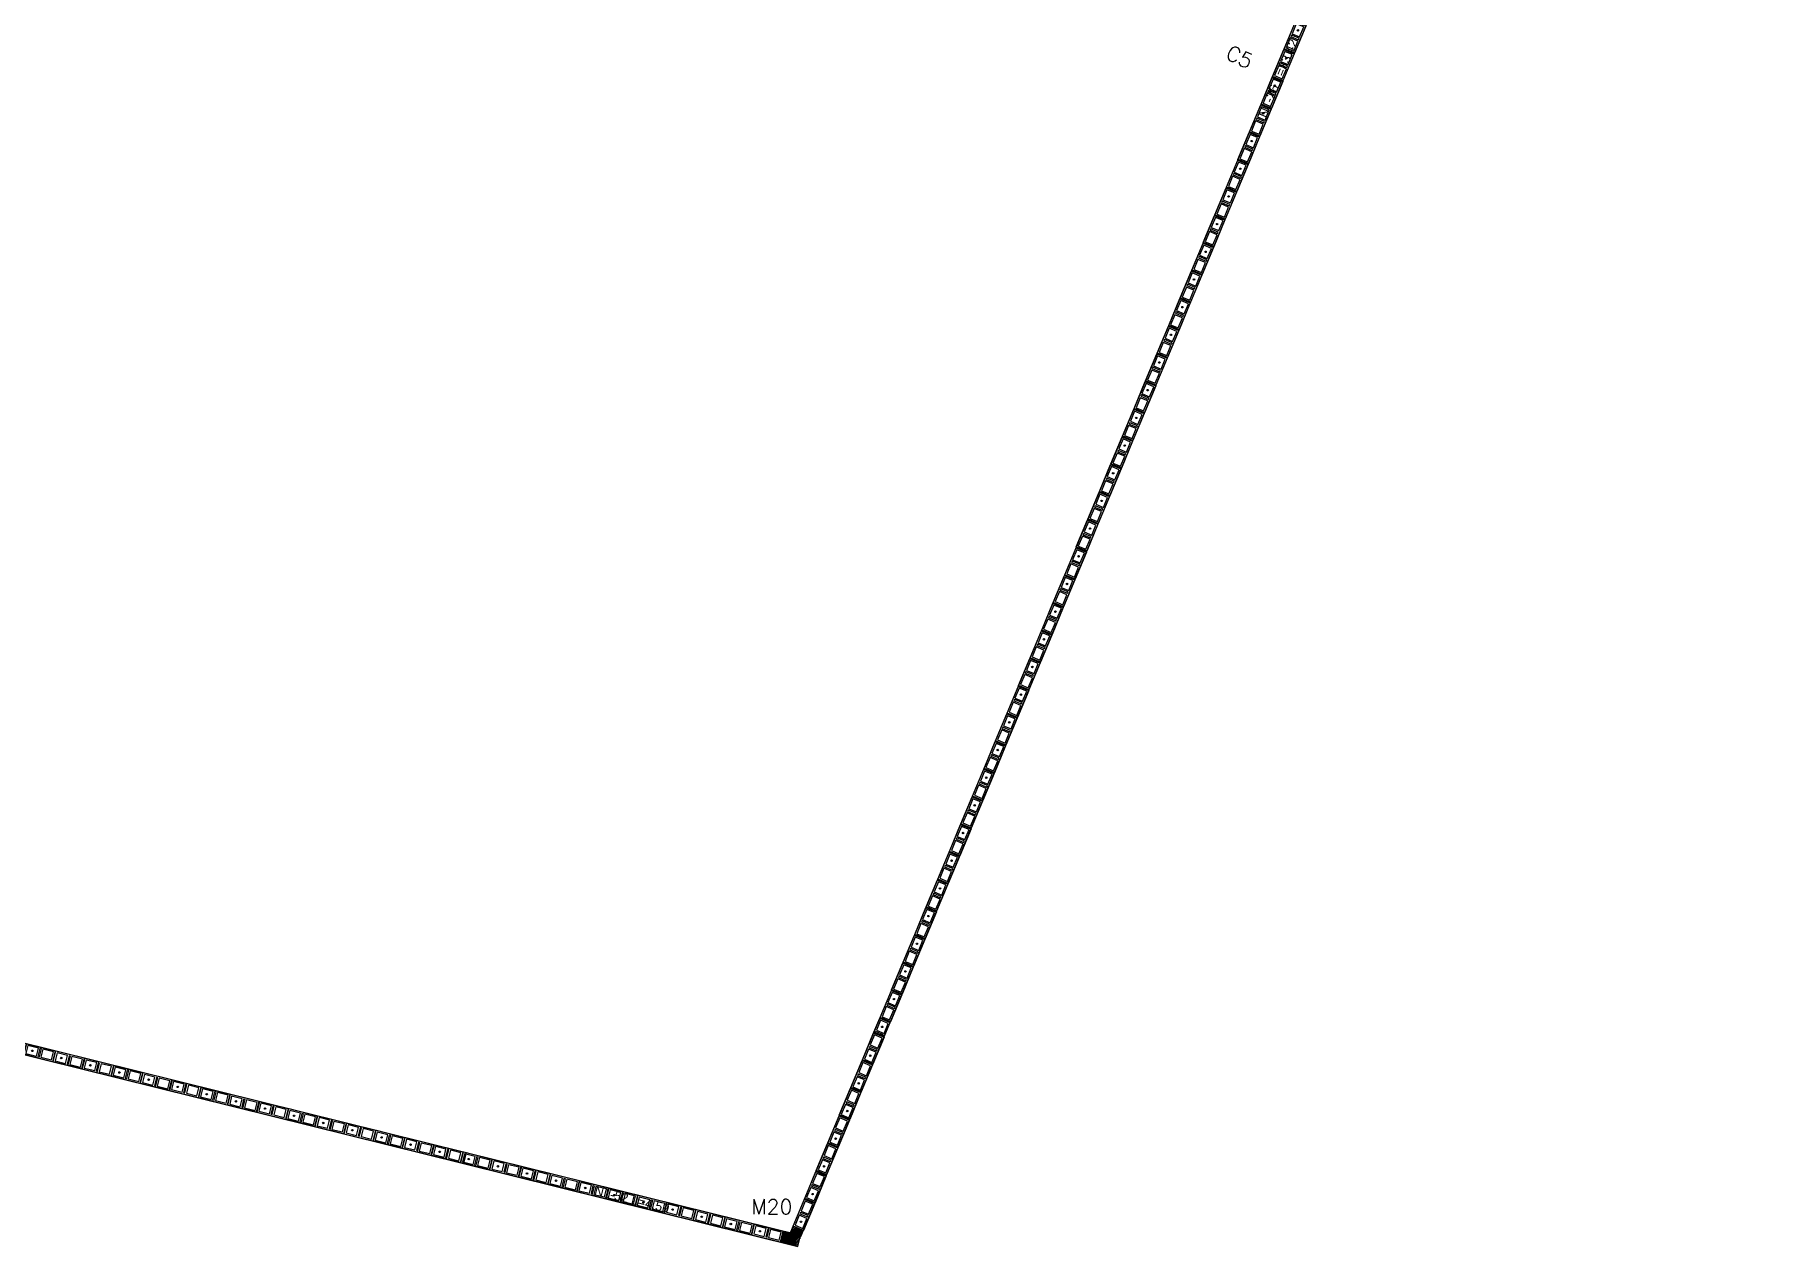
# Model space of a CAD drawing. Header units: metres. Extents: x -32.8 to 14.7, y -22.2 to 10.8.
# Drawn here: x -8.34 to 14.74, y -22.19 to -6.03 of the extents above; entities that cross this region are included whole.
import ezdxf
from ezdxf.enums import TextEntityAlignment as Align
from ezdxf.xclip import XClip

# ---------------------------------------------------------------- set-up
doc = ezdxf.new("R2010")
doc.units = ezdxf.units.M
doc.header["$XCLIPFRAME"] = 2
for name, color, linetype in [('BLOKS 008', 8, 'Continuous'), ('CUANT-MUROS-TEXTO', 7, 'Continuous'), ('N1 Muro perimetral de 15cm', 1, 'Continuous'), ('S-hatch 002', 2, 'Continuous'), ('S-text 003', 3, 'Continuous'), ('TEX5', 4, 'Continuous')]:
    doc.layers.add(name, color=color, linetype=linetype)
doc.styles.add('ROMANS', font='romans')
doc.styles.get("Standard").update_dxf_attribs({"font": 'arial.ttf'})

# ---------------------------------------------------------------- blocks, each defined once
blk = doc.blocks.new('*U296')
for points in [[(-0.075, 0.4), (0.075, 0.4), (0.075, 0.01), (-0.075, 0.01)], [(0.055, 0.38), (-0.055, 0.38), (-0.055, 0.235), (0.055, 0.235)], [(0.055, 0.215), (-0.055, 0.215), (-0.055, 0.195), (0.055, 0.195)], [(0.055, 0.175), (-0.055, 0.175), (-0.055, 0.03), (0.055, 0.03)]]:
    blk.add_lwpolyline(points, close=True)
at = {"color": 251}
blk.add_lwpolyline([(-0.075, 0), (0.075, 0)], dxfattribs=at)
at = {"color": 3}
blk.add_circle((0, 0.307), 0.00953, dxfattribs=at)
blk = doc.blocks.new('*U12')
for points in [[(-0.075, 0.4), (0.075, 0.4), (0.075, 0.01), (-0.075, 0.01)], [(0.055, 0.38), (-0.055, 0.38), (-0.055, 0.235), (0.055, 0.235)], [(0.055, 0.215), (-0.055, 0.215), (-0.055, 0.195), (0.055, 0.195)], [(0.055, 0.175), (-0.055, 0.175), (-0.055, 0.03), (0.055, 0.03)]]:
    blk.add_lwpolyline(points, close=True)
at = {"color": 251}
blk.add_lwpolyline([(-0.075, 0), (0.075, 0)], dxfattribs=at)
at = {"color": 3}
blk.add_circle((0, 0.307), 0.00953, dxfattribs=at)
blk = doc.blocks.new('*U297')
for points in [[(-0.075, 0.4), (0.075, 0.4), (0.075, 0.01), (-0.075, 0.01)], [(0.055, 0.38), (-0.055, 0.38), (-0.055, 0.235), (0.055, 0.235)], [(0.055, 0.215), (-0.055, 0.215), (-0.055, 0.195), (0.055, 0.195)], [(0.055, 0.175), (-0.055, 0.175), (-0.055, 0.03), (0.055, 0.03)]]:
    blk.add_lwpolyline(points, close=True)
at = {"color": 251}
blk.add_lwpolyline([(-0.075, 0), (0.075, 0)], dxfattribs=at)
at = {"color": 3}
blk.add_circle((0, 0.307), 0.00953, dxfattribs=at)
blk = doc.blocks.new('*U298')
for points in [[(-0.075, 0.4), (0.075, 0.4), (0.075, 0.01), (-0.075, 0.01)], [(0.055, 0.38), (-0.055, 0.38), (-0.055, 0.235), (0.055, 0.235)], [(0.055, 0.215), (-0.055, 0.215), (-0.055, 0.195), (0.055, 0.195)], [(0.055, 0.175), (-0.055, 0.175), (-0.055, 0.03), (0.055, 0.03)]]:
    blk.add_lwpolyline(points, close=True)
at = {"color": 251}
blk.add_lwpolyline([(-0.075, 0), (0.075, 0)], dxfattribs=at)
at = {"color": 3}
blk.add_circle((0, 0.307), 0.00953, dxfattribs=at)
blk = doc.blocks.new('*U299')
for points in [[(-0.075, 0.4), (0.075, 0.4), (0.075, 0.01), (-0.075, 0.01)], [(0.055, 0.38), (-0.055, 0.38), (-0.055, 0.235), (0.055, 0.235)], [(0.055, 0.215), (-0.055, 0.215), (-0.055, 0.195), (0.055, 0.195)], [(0.055, 0.175), (-0.055, 0.175), (-0.055, 0.03), (0.055, 0.03)]]:
    blk.add_lwpolyline(points, close=True)
at = {"color": 251}
blk.add_lwpolyline([(-0.075, 0), (0.075, 0)], dxfattribs=at)
at = {"color": 3}
blk.add_circle((0, 0.307), 0.00953, dxfattribs=at)
blk = doc.blocks.new('*U300')
for points in [[(-0.075, 0.4), (0.075, 0.4), (0.075, 0.01), (-0.075, 0.01)], [(0.055, 0.38), (-0.055, 0.38), (-0.055, 0.235), (0.055, 0.235)], [(0.055, 0.215), (-0.055, 0.215), (-0.055, 0.195), (0.055, 0.195)], [(0.055, 0.175), (-0.055, 0.175), (-0.055, 0.03), (0.055, 0.03)]]:
    blk.add_lwpolyline(points, close=True)
at = {"color": 251}
blk.add_lwpolyline([(-0.075, 0), (0.075, 0)], dxfattribs=at)
at = {"color": 3}
blk.add_circle((0, 0.307), 0.00953, dxfattribs=at)
blk = doc.blocks.new('*U301')
for points in [[(-0.075, 0.4), (0.075, 0.4), (0.075, 0.01), (-0.075, 0.01)], [(0.055, 0.38), (-0.055, 0.38), (-0.055, 0.235), (0.055, 0.235)], [(0.055, 0.215), (-0.055, 0.215), (-0.055, 0.195), (0.055, 0.195)], [(0.055, 0.175), (-0.055, 0.175), (-0.055, 0.03), (0.055, 0.03)]]:
    blk.add_lwpolyline(points, close=True)
at = {"color": 251}
blk.add_lwpolyline([(-0.075, 0), (0.075, 0)], dxfattribs=at)
at = {"color": 3}
blk.add_circle((0, 0.307), 0.00953, dxfattribs=at)
blk = doc.blocks.new('*U302')
for points in [[(-0.075, 0.4), (0.075, 0.4), (0.075, 0.01), (-0.075, 0.01)], [(0.055, 0.38), (-0.055, 0.38), (-0.055, 0.235), (0.055, 0.235)], [(0.055, 0.215), (-0.055, 0.215), (-0.055, 0.195), (0.055, 0.195)], [(0.055, 0.175), (-0.055, 0.175), (-0.055, 0.03), (0.055, 0.03)]]:
    blk.add_lwpolyline(points, close=True)
at = {"color": 251}
blk.add_lwpolyline([(-0.075, 0), (0.075, 0)], dxfattribs=at)
at = {"color": 3}
blk.add_circle((0, 0.307), 0.00953, dxfattribs=at)
blk = doc.blocks.new('*U303')
for points in [[(-0.075, 0.4), (0.075, 0.4), (0.075, 0.01), (-0.075, 0.01)], [(0.055, 0.38), (-0.055, 0.38), (-0.055, 0.235), (0.055, 0.235)], [(0.055, 0.215), (-0.055, 0.215), (-0.055, 0.195), (0.055, 0.195)], [(0.055, 0.175), (-0.055, 0.175), (-0.055, 0.03), (0.055, 0.03)]]:
    blk.add_lwpolyline(points, close=True)
at = {"color": 251}
blk.add_lwpolyline([(-0.075, 0), (0.075, 0)], dxfattribs=at)
at = {"color": 3}
blk.add_circle((0, 0.307), 0.00953, dxfattribs=at)
blk = doc.blocks.new('*U304')
for points in [[(-0.075, 0.4), (0.075, 0.4), (0.075, 0.01), (-0.075, 0.01)], [(0.055, 0.38), (-0.055, 0.38), (-0.055, 0.235), (0.055, 0.235)], [(0.055, 0.215), (-0.055, 0.215), (-0.055, 0.195), (0.055, 0.195)], [(0.055, 0.175), (-0.055, 0.175), (-0.055, 0.03), (0.055, 0.03)]]:
    blk.add_lwpolyline(points, close=True)
at = {"color": 251}
blk.add_lwpolyline([(-0.075, 0), (0.075, 0)], dxfattribs=at)
at = {"color": 3}
blk.add_circle((0, 0.307), 0.00953, dxfattribs=at)
blk = doc.blocks.new('*U305')
for points in [[(-0.075, 0.4), (0.075, 0.4), (0.075, 0.01), (-0.075, 0.01)], [(0.055, 0.38), (-0.055, 0.38), (-0.055, 0.235), (0.055, 0.235)], [(0.055, 0.215), (-0.055, 0.215), (-0.055, 0.195), (0.055, 0.195)], [(0.055, 0.175), (-0.055, 0.175), (-0.055, 0.03), (0.055, 0.03)]]:
    blk.add_lwpolyline(points, close=True)
at = {"color": 251}
blk.add_lwpolyline([(-0.075, 0), (0.075, 0)], dxfattribs=at)
at = {"color": 3}
blk.add_circle((0, 0.307), 0.00953, dxfattribs=at)
blk = doc.blocks.new('*U306')
for points in [[(-0.075, 0.4), (0.075, 0.4), (0.075, 0.01), (-0.075, 0.01)], [(0.055, 0.38), (-0.055, 0.38), (-0.055, 0.235), (0.055, 0.235)], [(0.055, 0.215), (-0.055, 0.215), (-0.055, 0.195), (0.055, 0.195)], [(0.055, 0.175), (-0.055, 0.175), (-0.055, 0.03), (0.055, 0.03)]]:
    blk.add_lwpolyline(points, close=True)
at = {"color": 251}
blk.add_lwpolyline([(-0.075, 0), (0.075, 0)], dxfattribs=at)
at = {"color": 3}
blk.add_circle((0, 0.307), 0.00953, dxfattribs=at)
blk = doc.blocks.new('*U307')
for points in [[(-0.075, 0.4), (0.075, 0.4), (0.075, 0.01), (-0.075, 0.01)], [(0.055, 0.38), (-0.055, 0.38), (-0.055, 0.235), (0.055, 0.235)], [(0.055, 0.215), (-0.055, 0.215), (-0.055, 0.195), (0.055, 0.195)], [(0.055, 0.175), (-0.055, 0.175), (-0.055, 0.03), (0.055, 0.03)]]:
    blk.add_lwpolyline(points, close=True)
at = {"color": 251}
blk.add_lwpolyline([(-0.075, 0), (0.075, 0)], dxfattribs=at)
at = {"color": 3}
blk.add_circle((0, 0.307), 0.00953, dxfattribs=at)
blk = doc.blocks.new('*U308')
for points in [[(-0.075, 0.4), (0.075, 0.4), (0.075, 0.01), (-0.075, 0.01)], [(0.055, 0.38), (-0.055, 0.38), (-0.055, 0.235), (0.055, 0.235)], [(0.055, 0.215), (-0.055, 0.215), (-0.055, 0.195), (0.055, 0.195)], [(0.055, 0.175), (-0.055, 0.175), (-0.055, 0.03), (0.055, 0.03)]]:
    blk.add_lwpolyline(points, close=True)
at = {"color": 251}
blk.add_lwpolyline([(-0.075, 0), (0.075, 0)], dxfattribs=at)
at = {"color": 3}
blk.add_circle((0, 0.307), 0.00953, dxfattribs=at)
blk = doc.blocks.new('*U309')
for points in [[(-0.075, 0.4), (0.075, 0.4), (0.075, 0.01), (-0.075, 0.01)], [(0.055, 0.38), (-0.055, 0.38), (-0.055, 0.235), (0.055, 0.235)], [(0.055, 0.215), (-0.055, 0.215), (-0.055, 0.195), (0.055, 0.195)], [(0.055, 0.175), (-0.055, 0.175), (-0.055, 0.03), (0.055, 0.03)]]:
    blk.add_lwpolyline(points, close=True)
at = {"color": 251}
blk.add_lwpolyline([(-0.075, 0), (0.075, 0)], dxfattribs=at)
at = {"color": 3}
blk.add_circle((0, 0.307), 0.00953, dxfattribs=at)
blk = doc.blocks.new('*U310')
for points in [[(-0.075, 0.4), (0.075, 0.4), (0.075, 0.01), (-0.075, 0.01)], [(0.055, 0.38), (-0.055, 0.38), (-0.055, 0.235), (0.055, 0.235)], [(0.055, 0.215), (-0.055, 0.215), (-0.055, 0.195), (0.055, 0.195)], [(0.055, 0.175), (-0.055, 0.175), (-0.055, 0.03), (0.055, 0.03)]]:
    blk.add_lwpolyline(points, close=True)
at = {"color": 251}
blk.add_lwpolyline([(-0.075, 0), (0.075, 0)], dxfattribs=at)
at = {"color": 3}
blk.add_circle((0, 0.307), 0.00953, dxfattribs=at)
blk = doc.blocks.new('*U311')
for points in [[(-0.075, 0.4), (0.075, 0.4), (0.075, 0.01), (-0.075, 0.01)], [(0.055, 0.38), (-0.055, 0.38), (-0.055, 0.235), (0.055, 0.235)], [(0.055, 0.215), (-0.055, 0.215), (-0.055, 0.195), (0.055, 0.195)], [(0.055, 0.175), (-0.055, 0.175), (-0.055, 0.03), (0.055, 0.03)]]:
    blk.add_lwpolyline(points, close=True)
at = {"color": 251}
blk.add_lwpolyline([(-0.075, 0), (0.075, 0)], dxfattribs=at)
at = {"color": 3}
blk.add_circle((0, 0.307), 0.00953, dxfattribs=at)
blk = doc.blocks.new('*U312')
for points in [[(-0.075, 0.4), (0.075, 0.4), (0.075, 0.01), (-0.075, 0.01)], [(0.055, 0.38), (-0.055, 0.38), (-0.055, 0.235), (0.055, 0.235)], [(0.055, 0.215), (-0.055, 0.215), (-0.055, 0.195), (0.055, 0.195)], [(0.055, 0.175), (-0.055, 0.175), (-0.055, 0.03), (0.055, 0.03)]]:
    blk.add_lwpolyline(points, close=True)
at = {"color": 251}
blk.add_lwpolyline([(-0.075, 0), (0.075, 0)], dxfattribs=at)
at = {"color": 3}
blk.add_circle((0, 0.307), 0.00953, dxfattribs=at)
blk = doc.blocks.new('*U313')
for points in [[(-0.075, 0.4), (0.075, 0.4), (0.075, 0.01), (-0.075, 0.01)], [(0.055, 0.38), (-0.055, 0.38), (-0.055, 0.235), (0.055, 0.235)], [(0.055, 0.215), (-0.055, 0.215), (-0.055, 0.195), (0.055, 0.195)], [(0.055, 0.175), (-0.055, 0.175), (-0.055, 0.03), (0.055, 0.03)]]:
    blk.add_lwpolyline(points, close=True)
at = {"color": 251}
blk.add_lwpolyline([(-0.075, 0), (0.075, 0)], dxfattribs=at)
at = {"color": 3}
blk.add_circle((0, 0.307), 0.00953, dxfattribs=at)
blk = doc.blocks.new('*U314')
for points in [[(-0.075, 0.4), (0.075, 0.4), (0.075, 0.01), (-0.075, 0.01)], [(0.055, 0.38), (-0.055, 0.38), (-0.055, 0.235), (0.055, 0.235)], [(0.055, 0.215), (-0.055, 0.215), (-0.055, 0.195), (0.055, 0.195)], [(0.055, 0.175), (-0.055, 0.175), (-0.055, 0.03), (0.055, 0.03)]]:
    blk.add_lwpolyline(points, close=True)
at = {"color": 251}
blk.add_lwpolyline([(-0.075, 0), (0.075, 0)], dxfattribs=at)
at = {"color": 3}
blk.add_circle((0, 0.307), 0.00953, dxfattribs=at)
blk = doc.blocks.new('*U315')
for points in [[(-0.075, 0.4), (0.075, 0.4), (0.075, 0.01), (-0.075, 0.01)], [(0.055, 0.38), (-0.055, 0.38), (-0.055, 0.235), (0.055, 0.235)], [(0.055, 0.215), (-0.055, 0.215), (-0.055, 0.195), (0.055, 0.195)], [(0.055, 0.175), (-0.055, 0.175), (-0.055, 0.03), (0.055, 0.03)]]:
    blk.add_lwpolyline(points, close=True)
at = {"color": 251}
blk.add_lwpolyline([(-0.075, 0), (0.075, 0)], dxfattribs=at)
at = {"color": 3}
blk.add_circle((0, 0.307), 0.00953, dxfattribs=at)
blk = doc.blocks.new('*U316')
for points in [[(-0.075, 0.4), (0.075, 0.4), (0.075, 0.01), (-0.075, 0.01)], [(0.055, 0.38), (-0.055, 0.38), (-0.055, 0.235), (0.055, 0.235)], [(0.055, 0.215), (-0.055, 0.215), (-0.055, 0.195), (0.055, 0.195)], [(0.055, 0.175), (-0.055, 0.175), (-0.055, 0.03), (0.055, 0.03)]]:
    blk.add_lwpolyline(points, close=True)
at = {"color": 251}
blk.add_lwpolyline([(-0.075, 0), (0.075, 0)], dxfattribs=at)
at = {"color": 3}
blk.add_circle((0, 0.307), 0.00953, dxfattribs=at)
blk = doc.blocks.new('*U317')
for points in [[(-0.075, 0.4), (0.075, 0.4), (0.075, 0.01), (-0.075, 0.01)], [(0.055, 0.38), (-0.055, 0.38), (-0.055, 0.235), (0.055, 0.235)], [(0.055, 0.215), (-0.055, 0.215), (-0.055, 0.195), (0.055, 0.195)], [(0.055, 0.175), (-0.055, 0.175), (-0.055, 0.03), (0.055, 0.03)]]:
    blk.add_lwpolyline(points, close=True)
at = {"color": 251}
blk.add_lwpolyline([(-0.075, 0), (0.075, 0)], dxfattribs=at)
at = {"color": 3}
blk.add_circle((0, 0.307), 0.00953, dxfattribs=at)
blk = doc.blocks.new('*U14')
for points in [[(-0.075, 0.4), (0.075, 0.4), (0.075, 0.01), (-0.075, 0.01)], [(0.055, 0.38), (-0.055, 0.38), (-0.055, 0.235), (0.055, 0.235)], [(0.055, 0.215), (-0.055, 0.215), (-0.055, 0.195), (0.055, 0.195)], [(0.055, 0.175), (-0.055, 0.175), (-0.055, 0.03), (0.055, 0.03)]]:
    blk.add_lwpolyline(points, close=True)
at = {"color": 251}
blk.add_lwpolyline([(-0.075, 0), (0.075, 0)], dxfattribs=at)
at = {"color": 3}
blk.add_circle((0, 0.307), 0.00953, dxfattribs=at)
blk = doc.blocks.new('*U15')
for points in [[(-0.075, 0.4), (0.075, 0.4), (0.075, 0.01), (-0.075, 0.01)], [(0.055, 0.38), (-0.055, 0.38), (-0.055, 0.235), (0.055, 0.235)], [(0.055, 0.215), (-0.055, 0.215), (-0.055, 0.195), (0.055, 0.195)], [(0.055, 0.175), (-0.055, 0.175), (-0.055, 0.03), (0.055, 0.03)]]:
    blk.add_lwpolyline(points, close=True)
at = {"color": 251}
blk.add_lwpolyline([(-0.075, 0), (0.075, 0)], dxfattribs=at)
at = {"color": 3}
blk.add_circle((0, 0.307), 0.00953, dxfattribs=at)
blk = doc.blocks.new('*U268')
for points in [[(-0.075, 0.4), (0.075, 0.4), (0.075, 0.01), (-0.075, 0.01)], [(0.055, 0.38), (-0.055, 0.38), (-0.055, 0.235), (0.055, 0.235)], [(0.055, 0.215), (-0.055, 0.215), (-0.055, 0.195), (0.055, 0.195)], [(0.055, 0.175), (-0.055, 0.175), (-0.055, 0.03), (0.055, 0.03)]]:
    blk.add_lwpolyline(points, close=True)
at = {"color": 251}
blk.add_lwpolyline([(-0.075, 0), (0.075, 0)], dxfattribs=at)
at = {"color": 3}
blk.add_circle((0, 0.102), 0.00953, dxfattribs=at)
blk = doc.blocks.new('*U16')
for points in [[(-0.075, 0.4), (0.075, 0.4), (0.075, 0.01), (-0.075, 0.01)], [(0.055, 0.38), (-0.055, 0.38), (-0.055, 0.235), (0.055, 0.235)], [(0.055, 0.215), (-0.055, 0.215), (-0.055, 0.195), (0.055, 0.195)], [(0.055, 0.175), (-0.055, 0.175), (-0.055, 0.03), (0.055, 0.03)]]:
    blk.add_lwpolyline(points, close=True)
at = {"color": 251}
blk.add_lwpolyline([(-0.075, 0), (0.075, 0)], dxfattribs=at)
at = {"color": 3}
blk.add_circle((0, 0.307), 0.00953, dxfattribs=at)
blk = doc.blocks.new('*U17')
for points in [[(-0.075, 0.4), (0.075, 0.4), (0.075, 0.01), (-0.075, 0.01)], [(0.055, 0.38), (-0.055, 0.38), (-0.055, 0.235), (0.055, 0.235)], [(0.055, 0.215), (-0.055, 0.215), (-0.055, 0.195), (0.055, 0.195)], [(0.055, 0.175), (-0.055, 0.175), (-0.055, 0.03), (0.055, 0.03)]]:
    blk.add_lwpolyline(points, close=True)
at = {"color": 251}
blk.add_lwpolyline([(-0.075, 0), (0.075, 0)], dxfattribs=at)
at = {"color": 3}
blk.add_circle((0, 0.307), 0.00953, dxfattribs=at)
blk = doc.blocks.new('*U319')
for points in [[(-0.075, 0.4), (0.075, 0.4), (0.075, 0.01), (-0.075, 0.01)], [(0.055, 0.38), (-0.055, 0.38), (-0.055, 0.235), (0.055, 0.235)], [(0.055, 0.215), (-0.055, 0.215), (-0.055, 0.195), (0.055, 0.195)], [(0.055, 0.175), (-0.055, 0.175), (-0.055, 0.03), (0.055, 0.03)]]:
    blk.add_lwpolyline(points, close=True)
at = {"color": 251}
blk.add_lwpolyline([(-0.075, 0), (0.075, 0)], dxfattribs=at)
at = {"color": 3}
blk.add_circle((0, 0.307), 0.00953, dxfattribs=at)
blk = doc.blocks.new('*U318')
for points in [[(-0.075, 0.4), (0.075, 0.4), (0.075, 0.01), (-0.075, 0.01)], [(0.055, 0.38), (-0.055, 0.38), (-0.055, 0.235), (0.055, 0.235)], [(0.055, 0.215), (-0.055, 0.215), (-0.055, 0.195), (0.055, 0.195)], [(0.055, 0.175), (-0.055, 0.175), (-0.055, 0.03), (0.055, 0.03)]]:
    blk.add_lwpolyline(points, close=True)
at = {"color": 251}
blk.add_lwpolyline([(-0.075, 0), (0.075, 0)], dxfattribs=at)
at = {"color": 3}
blk.add_circle((0, 0.307), 0.00953, dxfattribs=at)
blk = doc.blocks.new('*U18')
for points in [[(-0.075, 0.4), (0.075, 0.4), (0.075, 0.01), (-0.075, 0.01)], [(0.055, 0.38), (-0.055, 0.38), (-0.055, 0.235), (0.055, 0.235)], [(0.055, 0.215), (-0.055, 0.215), (-0.055, 0.195), (0.055, 0.195)], [(0.055, 0.175), (-0.055, 0.175), (-0.055, 0.03), (0.055, 0.03)]]:
    blk.add_lwpolyline(points, close=True)
at = {"color": 251}
blk.add_lwpolyline([(-0.075, 0), (0.075, 0)], dxfattribs=at)
at = {"color": 3}
blk.add_circle((0, 0.307), 0.00953, dxfattribs=at)
blk = doc.blocks.new('*U13')
for points in [[(-0.075, 0.4), (0.075, 0.4), (0.075, 0.01), (-0.075, 0.01)], [(0.055, 0.38), (-0.055, 0.38), (-0.055, 0.235), (0.055, 0.235)], [(0.055, 0.215), (-0.055, 0.215), (-0.055, 0.195), (0.055, 0.195)], [(0.055, 0.175), (-0.055, 0.175), (-0.055, 0.03), (0.055, 0.03)]]:
    blk.add_lwpolyline(points, close=True)
at = {"color": 251}
blk.add_lwpolyline([(-0.075, 0), (0.075, 0)], dxfattribs=at)
at = {"color": 3}
blk.add_circle((0, 0.307), 0.00953, dxfattribs=at)
blk = doc.blocks.new('*U19')
for points in [[(-0.075, 0.4), (0.075, 0.4), (0.075, 0.01), (-0.075, 0.01)], [(0.055, 0.38), (-0.055, 0.38), (-0.055, 0.235), (0.055, 0.235)], [(0.055, 0.215), (-0.055, 0.215), (-0.055, 0.195), (0.055, 0.195)], [(0.055, 0.175), (-0.055, 0.175), (-0.055, 0.03), (0.055, 0.03)]]:
    blk.add_lwpolyline(points, close=True)
at = {"color": 3}
blk.add_circle((0, 0.307), 0.00953, dxfattribs=at)
blk = doc.blocks.new('*U25')
for points in [[(-0.075, 0.4), (0.075, 0.4), (0.075, 0.01), (-0.075, 0.01)], [(0.055, 0.38), (-0.055, 0.38), (-0.055, 0.235), (0.055, 0.235)], [(0.055, 0.215), (-0.055, 0.215), (-0.055, 0.195), (0.055, 0.195)], [(0.055, 0.175), (-0.055, 0.175), (-0.055, 0.03), (0.055, 0.03)]]:
    blk.add_lwpolyline(points, close=True)
at = {"color": 251}
blk.add_lwpolyline([(-0.075, 0), (0.075, 0)], dxfattribs=at)
at = {"color": 3}
blk.add_circle((0, 0.102), 0.00953, dxfattribs=at)
blk = doc.blocks.new('*U26')
for points in [[(-0.075, 0.4), (0.075, 0.4), (0.075, 0.01), (-0.075, 0.01)], [(0.055, 0.38), (-0.055, 0.38), (-0.055, 0.235), (0.055, 0.235)], [(0.055, 0.215), (-0.055, 0.215), (-0.055, 0.195), (0.055, 0.195)], [(0.055, 0.175), (-0.055, 0.175), (-0.055, 0.03), (0.055, 0.03)]]:
    blk.add_lwpolyline(points, close=True)
at = {"color": 251}
blk.add_lwpolyline([(-0.075, 0), (0.075, 0)], dxfattribs=at)
at = {"color": 3}
blk.add_circle((0, 0.102), 0.00953, dxfattribs=at)
blk = doc.blocks.new('*U267')
for points in [[(-0.075, 0.4), (0.075, 0.4), (0.075, 0.01), (-0.075, 0.01)], [(0.055, 0.38), (-0.055, 0.38), (-0.055, 0.235), (0.055, 0.235)], [(0.055, 0.215), (-0.055, 0.215), (-0.055, 0.195), (0.055, 0.195)], [(0.055, 0.175), (-0.055, 0.175), (-0.055, 0.03), (0.055, 0.03)]]:
    blk.add_lwpolyline(points, close=True)
at = {"color": 251}
blk.add_lwpolyline([(-0.075, 0), (0.075, 0)], dxfattribs=at)
at = {"color": 3}
blk.add_circle((0, 0.102), 0.00953, dxfattribs=at)
blk = doc.blocks.new('*U266')
for points in [[(-0.075, 0.4), (0.075, 0.4), (0.075, 0.01), (-0.075, 0.01)], [(0.055, 0.38), (-0.055, 0.38), (-0.055, 0.235), (0.055, 0.235)], [(0.055, 0.215), (-0.055, 0.215), (-0.055, 0.195), (0.055, 0.195)], [(0.055, 0.175), (-0.055, 0.175), (-0.055, 0.03), (0.055, 0.03)]]:
    blk.add_lwpolyline(points, close=True)
at = {"color": 251}
blk.add_lwpolyline([(-0.075, 0), (0.075, 0)], dxfattribs=at)
at = {"color": 3}
blk.add_circle((0, 0.102), 0.00953, dxfattribs=at)
blk = doc.blocks.new('*U265')
for points in [[(-0.075, 0.4), (0.075, 0.4), (0.075, 0.01), (-0.075, 0.01)], [(0.055, 0.38), (-0.055, 0.38), (-0.055, 0.235), (0.055, 0.235)], [(0.055, 0.215), (-0.055, 0.215), (-0.055, 0.195), (0.055, 0.195)], [(0.055, 0.175), (-0.055, 0.175), (-0.055, 0.03), (0.055, 0.03)]]:
    blk.add_lwpolyline(points, close=True)
at = {"color": 251}
blk.add_lwpolyline([(-0.075, 0), (0.075, 0)], dxfattribs=at)
at = {"color": 3}
blk.add_circle((0, 0.102), 0.00953, dxfattribs=at)
blk = doc.blocks.new('*U264')
for points in [[(-0.075, 0.4), (0.075, 0.4), (0.075, 0.01), (-0.075, 0.01)], [(0.055, 0.38), (-0.055, 0.38), (-0.055, 0.235), (0.055, 0.235)], [(0.055, 0.215), (-0.055, 0.215), (-0.055, 0.195), (0.055, 0.195)], [(0.055, 0.175), (-0.055, 0.175), (-0.055, 0.03), (0.055, 0.03)]]:
    blk.add_lwpolyline(points, close=True)
at = {"color": 251}
blk.add_lwpolyline([(-0.075, 0), (0.075, 0)], dxfattribs=at)
at = {"color": 3}
blk.add_circle((0, 0.102), 0.00953, dxfattribs=at)
blk = doc.blocks.new('*U263')
for points in [[(-0.075, 0.4), (0.075, 0.4), (0.075, 0.01), (-0.075, 0.01)], [(0.055, 0.38), (-0.055, 0.38), (-0.055, 0.235), (0.055, 0.235)], [(0.055, 0.215), (-0.055, 0.215), (-0.055, 0.195), (0.055, 0.195)], [(0.055, 0.175), (-0.055, 0.175), (-0.055, 0.03), (0.055, 0.03)]]:
    blk.add_lwpolyline(points, close=True)
at = {"color": 251}
blk.add_lwpolyline([(-0.075, 0), (0.075, 0)], dxfattribs=at)
at = {"color": 3}
blk.add_circle((0, 0.102), 0.00953, dxfattribs=at)
blk = doc.blocks.new('*U262')
for points in [[(-0.075, 0.4), (0.075, 0.4), (0.075, 0.01), (-0.075, 0.01)], [(0.055, 0.38), (-0.055, 0.38), (-0.055, 0.235), (0.055, 0.235)], [(0.055, 0.215), (-0.055, 0.215), (-0.055, 0.195), (0.055, 0.195)], [(0.055, 0.175), (-0.055, 0.175), (-0.055, 0.03), (0.055, 0.03)]]:
    blk.add_lwpolyline(points, close=True)
at = {"color": 251}
blk.add_lwpolyline([(-0.075, 0), (0.075, 0)], dxfattribs=at)
at = {"color": 3}
blk.add_circle((0, 0.102), 0.00953, dxfattribs=at)
blk = doc.blocks.new('*U261')
for points in [[(-0.075, 0.4), (0.075, 0.4), (0.075, 0.01), (-0.075, 0.01)], [(0.055, 0.38), (-0.055, 0.38), (-0.055, 0.235), (0.055, 0.235)], [(0.055, 0.215), (-0.055, 0.215), (-0.055, 0.195), (0.055, 0.195)], [(0.055, 0.175), (-0.055, 0.175), (-0.055, 0.03), (0.055, 0.03)]]:
    blk.add_lwpolyline(points, close=True)
at = {"color": 251}
blk.add_lwpolyline([(-0.075, 0), (0.075, 0)], dxfattribs=at)
at = {"color": 3}
blk.add_circle((0, 0.102), 0.00953, dxfattribs=at)
blk = doc.blocks.new('*U260')
for points in [[(-0.075, 0.4), (0.075, 0.4), (0.075, 0.01), (-0.075, 0.01)], [(0.055, 0.38), (-0.055, 0.38), (-0.055, 0.235), (0.055, 0.235)], [(0.055, 0.215), (-0.055, 0.215), (-0.055, 0.195), (0.055, 0.195)], [(0.055, 0.175), (-0.055, 0.175), (-0.055, 0.03), (0.055, 0.03)]]:
    blk.add_lwpolyline(points, close=True)
at = {"color": 251}
blk.add_lwpolyline([(-0.075, 0), (0.075, 0)], dxfattribs=at)
at = {"color": 3}
blk.add_circle((0, 0.102), 0.00953, dxfattribs=at)
blk = doc.blocks.new('*U259')
for points in [[(-0.075, 0.4), (0.075, 0.4), (0.075, 0.01), (-0.075, 0.01)], [(0.055, 0.38), (-0.055, 0.38), (-0.055, 0.235), (0.055, 0.235)], [(0.055, 0.215), (-0.055, 0.215), (-0.055, 0.195), (0.055, 0.195)], [(0.055, 0.175), (-0.055, 0.175), (-0.055, 0.03), (0.055, 0.03)]]:
    blk.add_lwpolyline(points, close=True)
at = {"color": 251}
blk.add_lwpolyline([(-0.075, 0), (0.075, 0)], dxfattribs=at)
at = {"color": 3}
blk.add_circle((0, 0.102), 0.00953, dxfattribs=at)
blk = doc.blocks.new('*U258')
for points in [[(-0.075, 0.4), (0.075, 0.4), (0.075, 0.01), (-0.075, 0.01)], [(0.055, 0.38), (-0.055, 0.38), (-0.055, 0.235), (0.055, 0.235)], [(0.055, 0.215), (-0.055, 0.215), (-0.055, 0.195), (0.055, 0.195)], [(0.055, 0.175), (-0.055, 0.175), (-0.055, 0.03), (0.055, 0.03)]]:
    blk.add_lwpolyline(points, close=True)
at = {"color": 251}
blk.add_lwpolyline([(-0.075, 0), (0.075, 0)], dxfattribs=at)
at = {"color": 3}
blk.add_circle((0, 0.102), 0.00953, dxfattribs=at)
blk = doc.blocks.new('*U257')
for points in [[(-0.075, 0.4), (0.075, 0.4), (0.075, 0.01), (-0.075, 0.01)], [(0.055, 0.38), (-0.055, 0.38), (-0.055, 0.235), (0.055, 0.235)], [(0.055, 0.215), (-0.055, 0.215), (-0.055, 0.195), (0.055, 0.195)], [(0.055, 0.175), (-0.055, 0.175), (-0.055, 0.03), (0.055, 0.03)]]:
    blk.add_lwpolyline(points, close=True)
at = {"color": 251}
blk.add_lwpolyline([(-0.075, 0), (0.075, 0)], dxfattribs=at)
at = {"color": 3}
blk.add_circle((0, 0.102), 0.00953, dxfattribs=at)
blk = doc.blocks.new('*U256')
for points in [[(-0.075, 0.4), (0.075, 0.4), (0.075, 0.01), (-0.075, 0.01)], [(0.055, 0.38), (-0.055, 0.38), (-0.055, 0.235), (0.055, 0.235)], [(0.055, 0.215), (-0.055, 0.215), (-0.055, 0.195), (0.055, 0.195)], [(0.055, 0.175), (-0.055, 0.175), (-0.055, 0.03), (0.055, 0.03)]]:
    blk.add_lwpolyline(points, close=True)
at = {"color": 251}
blk.add_lwpolyline([(-0.075, 0), (0.075, 0)], dxfattribs=at)
at = {"color": 3}
blk.add_circle((0, 0.102), 0.00953, dxfattribs=at)
blk = doc.blocks.new('*U255')
for points in [[(-0.075, 0.4), (0.075, 0.4), (0.075, 0.01), (-0.075, 0.01)], [(0.055, 0.38), (-0.055, 0.38), (-0.055, 0.235), (0.055, 0.235)], [(0.055, 0.215), (-0.055, 0.215), (-0.055, 0.195), (0.055, 0.195)], [(0.055, 0.175), (-0.055, 0.175), (-0.055, 0.03), (0.055, 0.03)]]:
    blk.add_lwpolyline(points, close=True)
at = {"color": 251}
blk.add_lwpolyline([(-0.075, 0), (0.075, 0)], dxfattribs=at)
at = {"color": 3}
blk.add_circle((0, 0.102), 0.00953, dxfattribs=at)
blk = doc.blocks.new('*U254')
for points in [[(-0.075, 0.4), (0.075, 0.4), (0.075, 0.01), (-0.075, 0.01)], [(0.055, 0.38), (-0.055, 0.38), (-0.055, 0.235), (0.055, 0.235)], [(0.055, 0.215), (-0.055, 0.215), (-0.055, 0.195), (0.055, 0.195)], [(0.055, 0.175), (-0.055, 0.175), (-0.055, 0.03), (0.055, 0.03)]]:
    blk.add_lwpolyline(points, close=True)
at = {"color": 251}
blk.add_lwpolyline([(-0.075, 0), (0.075, 0)], dxfattribs=at)
at = {"color": 3}
blk.add_circle((0, 0.102), 0.00953, dxfattribs=at)
blk = doc.blocks.new('*U253')
for points in [[(-0.075, 0.4), (0.075, 0.4), (0.075, 0.01), (-0.075, 0.01)], [(0.055, 0.38), (-0.055, 0.38), (-0.055, 0.235), (0.055, 0.235)], [(0.055, 0.215), (-0.055, 0.215), (-0.055, 0.195), (0.055, 0.195)], [(0.055, 0.175), (-0.055, 0.175), (-0.055, 0.03), (0.055, 0.03)]]:
    blk.add_lwpolyline(points, close=True)
at = {"color": 251}
blk.add_lwpolyline([(-0.075, 0), (0.075, 0)], dxfattribs=at)
at = {"color": 3}
blk.add_circle((0, 0.102), 0.00953, dxfattribs=at)
blk = doc.blocks.new('*U252')
for points in [[(-0.075, 0.4), (0.075, 0.4), (0.075, 0.01), (-0.075, 0.01)], [(0.055, 0.38), (-0.055, 0.38), (-0.055, 0.235), (0.055, 0.235)], [(0.055, 0.215), (-0.055, 0.215), (-0.055, 0.195), (0.055, 0.195)], [(0.055, 0.175), (-0.055, 0.175), (-0.055, 0.03), (0.055, 0.03)]]:
    blk.add_lwpolyline(points, close=True)
at = {"color": 251}
blk.add_lwpolyline([(-0.075, 0), (0.075, 0)], dxfattribs=at)
at = {"color": 3}
blk.add_circle((0, 0.102), 0.00953, dxfattribs=at)

msp = doc.modelspace()

# ---------------------------------------------------------------- hatches: boundary and pattern name
at = {"layer": 'S-hatch 002'}
h = msp.add_hatch(dxfattribs=at)
h.set_pattern_fill('ANSI31', color=256, scale=0.005)
h.set_pattern_definition([(45, (-772947.094413, -1616457.761136), (-0.01122532015134, 0.01122532015134), [])])
h.paths.add_polyline_path([(1.777, -21.916), (1.915, -21.974), (1.827, -22.185), (1.605, -22.13), (1.641, -21.984), (1.738, -22.008)])

# ---------------------------------------------------------------- linework, layer by layer
at = {"layer": 'N1 Muro perimetral de 15cm'}
for points in [[(1.881, -22.056), (14.744, 8.786), (14.605, 8.844), (1.743, -21.998)], [(-2.582, -20.938), (-32.726, -13.466), (-32.762, -13.612), (-2.618, -21.083)], [(1.874, -22.042), (-2.582, -20.938), (-2.618, -21.083), (1.838, -22.188)]]:
    msp.add_lwpolyline(points, close=True, dxfattribs=at)

# ---------------------------------------------------------------- block references
at = {"layer": 'BLOKS 008'}
for name, p, rotation in [('*U296', (8.391, -6.252), 337.3612366506604), ('*U12', (8.237, -6.621), 337.3612366506604), ('*U297', (8.083, -6.99), 337.3612366506604), ('*U298', (7.929, -7.36), 337.3612366506604), ('*U12', (7.775, -7.729), 337.3612366506604), ('*U299', (7.621, -8.098), 337.3612366506604), ('*U300', (7.467, -8.467), 337.3612366506604), ('*U12', (7.313, -8.836), 337.3612366506604), ('*U301', (7.159, -9.206), 337.3612366506604), ('*U302', (7.005, -9.575), 337.3612366506604), ('*U12', (6.851, -9.944), 337.3612366506604), ('*U303', (6.697, -10.313), 337.3612366506604), ('*U304', (6.543, -10.682), 337.3612366506604), ('*U12', (6.389, -11.051), 337.3612366506604), ('*U305', (6.235, -11.421), 337.3612366506604), ('*U306', (6.081, -11.79), 337.3612366506604), ('*U12', (5.927, -12.159), 337.3612366506604), ('*U307', (5.773, -12.528), 337.3612366506604), ('*U308', (5.619, -12.897), 337.3612366506604), ('*U12', (5.465, -13.267), 337.3612366506604), ('*U309', (5.311, -13.636), 337.3612366506604), ('*U310', (5.157, -14.005), 337.3612366506604), ('*U12', (5.003, -14.374), 337.3612366506604), ('*U311', (4.849, -14.743), 337.3612366506604), ('*U312', (4.696, -15.112), 337.3612366506604), ('*U12', (4.542, -15.482), 337.3612366506604), ('*U313', (4.388, -15.851), 337.3612366506604), ('*U314', (4.234, -16.22), 337.3612366506604), ('*U12', (4.08, -16.589), 337.3612366506604), ('*U315', (3.926, -16.958), 337.3612366506604), ('*U316', (3.772, -17.327), 337.3612366506604), ('*U12', (3.618, -17.697), 337.3612366506604), ('*U317', (3.464, -18.066), 337.3612366506604), ('*U14', (3.31, -18.435), 337.3612366506604), ('*U12', (3.156, -18.804), 337.3612366506604), ('*U13', (3.002, -19.173), 337.3612366506604), ('*U18', (2.924, -19.361), 157.3612366506604), ('*U252', (-8.471, -19.555), 256.0795877811665), ('*U253', (-8.083, -19.651), 256.0795877811665), ('*U26', (-7.695, -19.748), 256.0795877811665), ('*U254', (-7.307, -19.844), 256.0795877811665), ('*U318', (2.77, -19.73), 157.3612366506604), ('*U255', (-6.918, -19.94), 256.0795877811665), ('*U26', (-6.53, -20.036), 256.0795877811665), ('*U256', (-6.142, -20.133), 256.0795877811665), ('*U16', (2.616, -20.099), 157.3612366506604), ('*U257', (-5.754, -20.229), 256.0795877811665), ('*U26', (-5.365, -20.325), 256.0795877811665), ('*U258', (-4.977, -20.421), 256.0795877811665), ('*U259', (-4.589, -20.517), 256.0795877811665), ('*U26', (-4.201, -20.614), 256.0795877811665), ('*U319', (2.462, -20.468), 157.3612366506604), ('*U260', (-3.812, -20.71), 256.0795877811665), ('*U261', (-3.424, -20.806), 256.0795877811665), ('*U26', (-3.036, -20.902), 256.0795877811665), ('*U262', (-2.648, -20.999), 256.0795877811665), ('*U17', (2.308, -20.837), 157.3612366506604), ('*U263', (-2.259, -21.095), 256.0795877811665), ('*U26', (-1.871, -21.191), 256.0795877811665), ('*U264', (-1.483, -21.287), 256.0795877811665), ('*U16', (2.154, -21.207), 157.3612366506604), ('*U265', (-1.095, -21.384), 256.0795877811665), ('*U26', (-0.706, -21.48), 256.0795877811665), ('*U266', (-0.318, -21.576), 256.0795877811665), ('*U267', (0.07, -21.672), 256.0795877811665), ('*U26', (0.458, -21.768), 256.0795877811665), ('*U15', (2, -21.576), 157.3612366506604), ('*U25', (0.847, -21.865), 256.0795877811665), ('*U268', (1.235, -21.961), 256.0795877811665)]:
    msp.add_blockref(name, p, dxfattribs=dict(at, rotation=rotation))
ref = msp.add_blockref('*U19', (2.848, -19.543), dxfattribs=dict(at, rotation=337.3612367284841))
XClip(ref).set_block_clipping_path([(-0.0750000001, 0.1970562423), (0.0749806314, 0.3995034581)])

# ---------------------------------------------------------------- texts
at = {"layer": 'CUANT-MUROS-TEXTO'}
for s, rotation, p in [('N1-26 L=33.42', 67.3612, (8.243, -6.606)), ('N1-52 L=4.59', -13.9204, (-0.372, -21.563))]:
    msp.add_text(s, height=0.12, rotation=rotation, dxfattribs=at).set_placement(p, align=Align.MIDDLE_CENTER)
at = {"layer": 'S-text 003', "style": 'ROMANS'}
msp.add_text('M20', height=0.2, dxfattribs=at).set_placement((1.767, -21.76), align=Align.RIGHT)
at = {"layer": 'TEX5', "style": 'ROMANS'}
msp.add_text('C5', height=0.2, rotation=334.6179, dxfattribs=at).set_placement((7.846, -6.489), align=Align.RIGHT)

doc.saveas('drawing.dxf')
